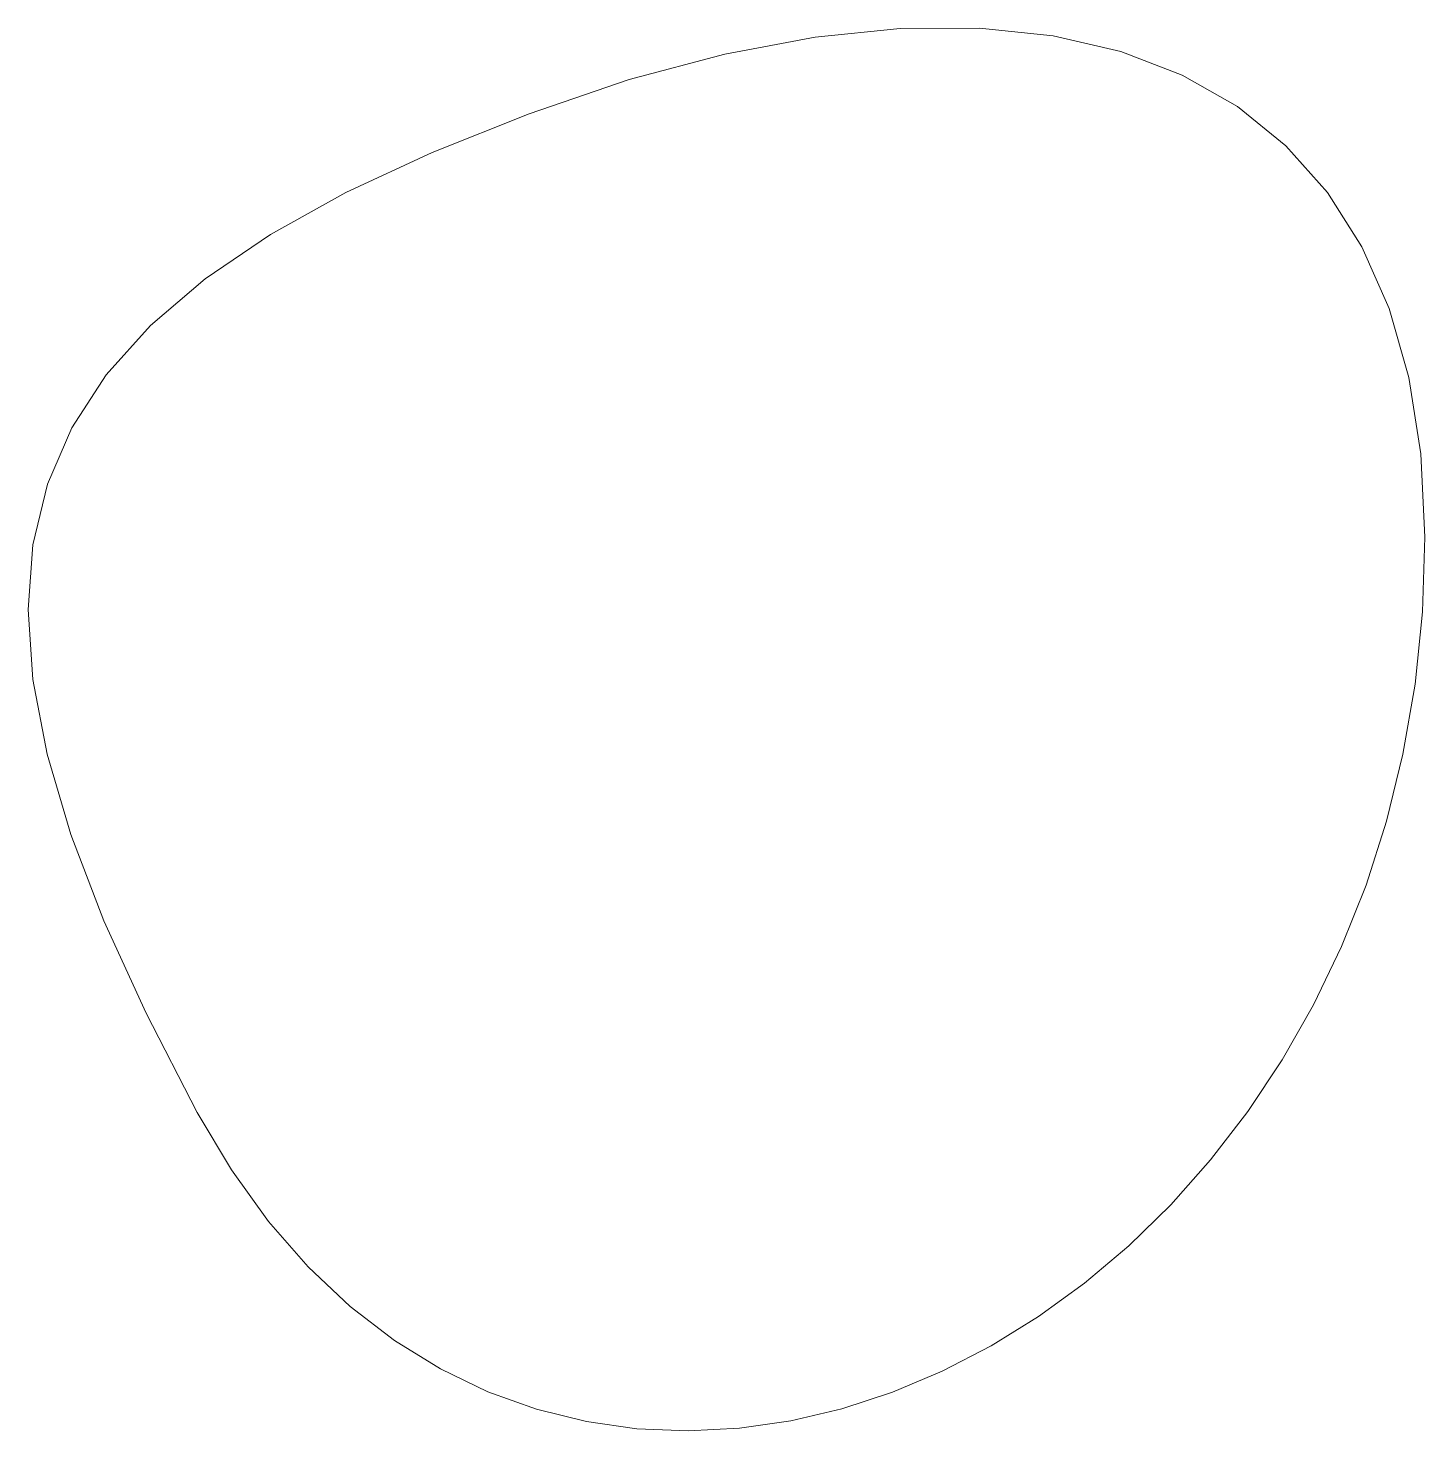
# Model space of a CAD drawing. Header units: millimetres. Extents: x -199 to 251, y -179 to 271.
# Drawn here: x 69.09 to 74.64, y 196.19 to 201.77 of the extents above; entities that cross this region are included whole.
import ezdxf

# ---------------------------------------------------------------- set-up
doc = ezdxf.new("R2010")
doc.units = ezdxf.units.MM
doc.header["$MEASUREMENT"] = 0
doc.layers.add('Camada 1', color=7, linetype='Continuous')

msp = doc.modelspace()

# ---------------------------------------------------------------- linework, layer by layer
at = {"layer": 'Camada 1', "color": 250, "lineweight": 18}
msp.add_open_spline([(73.1014, 196.6484), (73.1014, 196.6484), (73.284, 196.7811), (73.284, 196.7811), (73.284, 196.7811), (73.284, 196.7811), (73.4594, 196.9294), (73.4594, 196.9294), (73.4594, 196.9294), (73.4594, 196.9294), (73.6266, 197.0927), (73.6266, 197.0927), (73.6266, 197.0927), (73.6266, 197.0927), (73.7848, 197.2706), (73.7848, 197.2706), (73.7848, 197.2706), (73.7848, 197.2706), (73.9326, 197.4625), (73.9326, 197.4625), (73.9326, 197.4625), (73.9326, 197.4625), (74.0693, 197.6681), (74.0693, 197.6681), (74.0693, 197.6681), (74.0693, 197.6681), (74.1937, 197.8868), (74.1937, 197.8868), (74.1937, 197.8868), (74.1937, 197.8868), (74.3048, 198.1181), (74.3048, 198.1181), (74.3048, 198.1181), (74.3048, 198.1181), (74.4017, 198.3616), (74.4017, 198.3616), (74.4017, 198.3616), (74.4017, 198.3616), (74.4832, 198.6168), (74.4832, 198.6168), (74.4832, 198.6168), (74.4832, 198.6168), (74.5484, 198.8831), (74.5484, 198.8831), (74.5484, 198.8831), (74.5484, 198.8831), (74.5963, 199.1603), (74.5963, 199.1603), (74.5963, 199.1603), (74.5963, 199.1603), (74.6257, 199.4476), (74.6257, 199.4476), (74.6257, 199.4476), (74.6257, 199.4476), (74.6357, 199.7447), (74.6357, 199.7447), (74.6357, 199.7447), (74.6357, 199.7447), (74.6197, 200.0758), (74.6197, 200.0758), (74.6197, 200.0758), (74.6197, 200.0758), (74.5721, 200.3786), (74.5721, 200.3786), (74.5721, 200.3786), (74.5721, 200.3786), (74.4937, 200.6529), (74.4937, 200.6529), (74.4937, 200.6529), (74.4937, 200.6529), (74.3856, 200.898), (74.3856, 200.898), (74.3856, 200.898), (74.3856, 200.898), (74.2485, 201.1138), (74.2485, 201.1138), (74.2485, 201.1138), (74.2485, 201.1138), (74.0834, 201.2997), (74.0834, 201.2997), (74.0834, 201.2997), (74.0834, 201.2997), (73.891, 201.4553), (73.891, 201.4553), (73.891, 201.4553), (73.891, 201.4553), (73.6723, 201.5803), (73.6723, 201.5803), (73.6723, 201.5803), (73.6723, 201.5803), (73.4281, 201.6742), (73.4281, 201.6742), (73.4281, 201.6742), (73.4281, 201.6742), (73.1593, 201.7366), (73.1593, 201.7366), (73.1593, 201.7366), (73.1593, 201.7366), (72.8667, 201.7671), (72.8667, 201.7671), (72.8667, 201.7671), (72.8667, 201.7671), (72.5513, 201.7653), (72.5513, 201.7653), (72.5513, 201.7653), (72.5513, 201.7653), (72.2139, 201.7308), (72.2139, 201.7308), (72.2139, 201.7308), (72.2139, 201.7308), (71.8553, 201.6632), (71.8553, 201.6632), (71.8553, 201.6632), (71.8553, 201.6632), (71.4764, 201.5621), (71.4764, 201.5621), (71.4764, 201.5621), (71.4764, 201.5621), (71.0781, 201.4269), (71.0781, 201.4269), (71.0781, 201.4269), (71.0781, 201.4269), (70.6933, 201.2729), (70.6933, 201.2729), (70.6933, 201.2729), (70.6933, 201.2729), (70.351, 201.1132), (70.351, 201.1132), (70.351, 201.1132), (70.351, 201.1132), (70.0509, 200.9464), (70.0509, 200.9464), (70.0509, 200.9464), (70.0509, 200.9464), (69.7925, 200.7712), (69.7925, 200.7712), (69.7925, 200.7712), (69.7925, 200.7712), (69.5752, 200.5858), (69.5752, 200.5858), (69.5752, 200.5858), (69.5752, 200.5858), (69.3985, 200.389), (69.3985, 200.389), (69.3985, 200.389), (69.3985, 200.389), (69.2621, 200.1791), (69.2621, 200.1791), (69.2621, 200.1791), (69.2621, 200.1791), (69.1654, 199.9547), (69.1654, 199.9547), (69.1654, 199.9547), (69.1654, 199.9547), (69.1077, 199.7144), (69.1077, 199.7144), (69.1077, 199.7144), (69.1077, 199.7144), (69.0888, 199.4566), (69.0888, 199.4566), (69.0888, 199.4566), (69.0888, 199.4566), (69.1081, 199.1798), (69.1081, 199.1798), (69.1081, 199.1798), (69.1081, 199.1798), (69.165, 198.8825), (69.165, 198.8825), (69.165, 198.8825), (69.165, 198.8825), (69.2592, 198.5633), (69.2592, 198.5633), (69.2592, 198.5633), (69.2592, 198.5633), (69.3901, 198.2207), (69.3901, 198.2207), (69.3901, 198.2207), (69.3901, 198.2207), (69.5572, 197.8532), (69.5572, 197.8532), (69.5572, 197.8532), (69.5572, 197.8532), (69.76, 197.4593), (69.76, 197.4593), (69.76, 197.4593), (69.76, 197.4593), (69.8962, 197.2307), (69.8962, 197.2307), (69.8962, 197.2307), (69.8962, 197.2307), (70.0438, 197.0263), (70.0438, 197.0263), (70.0438, 197.0263), (70.0438, 197.0263), (70.2015, 196.8455), (70.2015, 196.8455), (70.2015, 196.8455), (70.2015, 196.8455), (70.3684, 196.6879), (70.3684, 196.6879), (70.3684, 196.6879), (70.3684, 196.6879), (70.5436, 196.5531), (70.5436, 196.5531), (70.5436, 196.5531), (70.5436, 196.5531), (70.7259, 196.4404), (70.7259, 196.4404), (70.7259, 196.4404), (70.7259, 196.4404), (70.9145, 196.3496), (70.9145, 196.3496), (70.9145, 196.3496), (70.9145, 196.3496), (71.1081, 196.2799), (71.1081, 196.2799), (71.1081, 196.2799), (71.1081, 196.2799), (71.3058, 196.2311), (71.3058, 196.2311), (71.3058, 196.2311), (71.3058, 196.2311), (71.5066, 196.2026), (71.5066, 196.2026), (71.5066, 196.2026), (71.5066, 196.2026), (71.7094, 196.194), (71.7094, 196.194), (71.7094, 196.194), (71.7094, 196.194), (71.9134, 196.2046), (71.9134, 196.2046), (71.9134, 196.2046), (71.9134, 196.2046), (72.1173, 196.2342), (72.1173, 196.2342), (72.1173, 196.2342), (72.1173, 196.2342), (72.3202, 196.2822), (72.3202, 196.2822), (72.3202, 196.2822), (72.3202, 196.2822), (72.5211, 196.3481), (72.5211, 196.3481), (72.5211, 196.3481), (72.5211, 196.3481), (72.719, 196.4313), (72.719, 196.4313), (72.719, 196.4313), (72.719, 196.4313), (72.9127, 196.5316), (72.9127, 196.5316), (72.9127, 196.5316), (72.9127, 196.5316), (73.1014, 196.6484), (73.1014, 196.6484)], degree=3, knots=[0, 0, 0, 0, 0.015385, 0.015385, 0.015385, 0.015385, 0.030769, 0.030769, 0.030769, 0.030769, 0.046154, 0.046154, 0.046154, 0.046154, 0.061538, 0.061538, 0.061538, 0.061538, 0.076923, 0.076923, 0.076923, 0.076923, 0.092308, 0.092308, 0.092308, 0.092308, 0.107692, 0.107692, 0.107692, 0.107692, 0.123077, 0.123077, 0.123077, 0.123077, 0.138462, 0.138462, 0.138462, 0.138462, 0.153846, 0.153846, 0.153846, 0.153846, 0.169231, 0.169231, 0.169231, 0.169231, 0.184615, 0.184615, 0.184615, 0.184615, 0.2, 0.2, 0.2, 0.2, 0.215385, 0.215385, 0.215385, 0.215385, 0.230769, 0.230769, 0.230769, 0.230769, 0.246154, 0.246154, 0.246154, 0.246154, 0.261538, 0.261538, 0.261538, 0.261538, 0.276923, 0.276923, 0.276923, 0.276923, 0.292308, 0.292308, 0.292308, 0.292308, 0.307692, 0.307692, 0.307692, 0.307692, 0.323077, 0.323077, 0.323077, 0.323077, 0.338462, 0.338462, 0.338462, 0.338462, 0.353846, 0.353846, 0.353846, 0.353846, 0.369231, 0.369231, 0.369231, 0.369231, 0.384615, 0.384615, 0.384615, 0.384615, 0.4, 0.4, 0.4, 0.4, 0.415385, 0.415385, 0.415385, 0.415385, 0.430769, 0.430769, 0.430769, 0.430769, 0.446154, 0.446154, 0.446154, 0.446154, 0.461538, 0.461538, 0.461538, 0.461538, 0.476923, 0.476923, 0.476923, 0.476923, 0.492308, 0.492308, 0.492308, 0.492308, 0.507692, 0.507692, 0.507692, 0.507692, 0.523077, 0.523077, 0.523077, 0.523077, 0.538462, 0.538462, 0.538462, 0.538462, 0.553846, 0.553846, 0.553846, 0.553846, 0.569231, 0.569231, 0.569231, 0.569231, 0.584615, 0.584615, 0.584615, 0.584615, 0.6, 0.6, 0.6, 0.6, 0.615385, 0.615385, 0.615385, 0.615385, 0.630769, 0.630769, 0.630769, 0.630769, 0.646154, 0.646154, 0.646154, 0.646154, 0.661538, 0.661538, 0.661538, 0.661538, 0.676923, 0.676923, 0.676923, 0.676923, 0.692308, 0.692308, 0.692308, 0.692308, 0.707692, 0.707692, 0.707692, 0.707692, 0.723077, 0.723077, 0.723077, 0.723077, 0.738462, 0.738462, 0.738462, 0.738462, 0.753846, 0.753846, 0.753846, 0.753846, 0.769231, 0.769231, 0.769231, 0.769231, 0.784615, 0.784615, 0.784615, 0.784615, 0.8, 0.8, 0.8, 0.8, 0.815385, 0.815385, 0.815385, 0.815385, 0.830769, 0.830769, 0.830769, 0.830769, 0.846154, 0.846154, 0.846154, 0.846154, 0.861538, 0.861538, 0.861538, 0.861538, 0.876923, 0.876923, 0.876923, 0.876923, 0.892308, 0.892308, 0.892308, 0.892308, 0.907692, 0.907692, 0.907692, 0.907692, 0.923077, 0.923077, 0.923077, 0.923077, 0.938462, 0.938462, 0.938462, 0.938462, 0.953846, 0.953846, 0.953846, 0.953846, 0.969231, 0.969231, 0.969231, 0.969231, 1, 1, 1, 1], dxfattribs=at)

doc.saveas('drawing.dxf')
